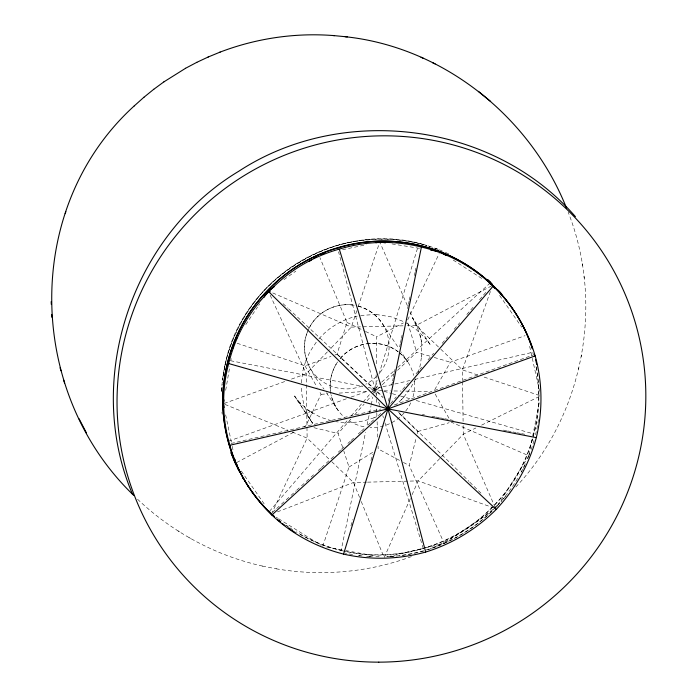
<?xml version="1.0" encoding="UTF-8"?>
<svg xmlns="http://www.w3.org/2000/svg" width="697" height="697" viewBox="0 0 697 697"><rect width="100%" height="100%" fill="white"/><g stroke="black" fill="none" stroke-linecap="round" stroke-linejoin="round"><path stroke-width="0.52" stroke-dasharray="3.48 2.61" d="M376.136 374.725L376.084 394.363M376.275 363.782L376.598 336.843L403.38 322.92M221.646 391.078L222.134 384.578M301.374 382.888L302.838 370.917L305.713 360.959M515.824 487.003C583.563 415.09 604.517 303.901 568.142 212.123M225.68 390.303L229.853 366.265M230.855 360.497L231.195 358.58M224.8 366.282L222.57 380.248A149.149 132.883 -75.8 0 1 226.264 359.905A149.097 129.912 -53.5 0 1 266.332 288.114A149.097 128.971 -31.8 0 1 336.886 245.483A149.149 130.313 -10 0 1 419.002 243.436A149.097 133.449 12.5 0 1 424.072 244.795M529.006 454.801L532.499 437.028M532.691 436.087L539.678 400.531M300.172 534.407A149.097 141.177 52.6 0 0 341.138 550.456L365.55 432.288M367.092 424.839L369.297 414.192M369.515 413.129L371.048 405.68M371.274 404.617L372.808 397.168M373.688 392.908L377.112 380.353M388.438 401.184L389.1 397.996M391.74 385.223L392.402 382.026M392.62 380.963L393.282 377.774M393.5 376.702L394.162 373.514M394.38 372.451L395.042 369.253M399.66 346.906L400.313 343.708M400.54 342.645L401.193 339.456M401.42 338.385L402.073 335.196M407.571 308.588L408.233 305.391M408.451 304.328L409.113 301.139M409.331 300.067L409.993 296.878M414.393 275.594L415.046 272.396M415.273 271.333L415.926 268.136M578.554 369.21L578.876 367.746M581.193 356.672L581.533 355.13M425.423 547.79L444.172 543.312L409.226 465.552L416.161 437.908M417.224 433.647L417.764 431.521L398.161 412.397M224.992 365.211C241.833 276.918 341.53 217.725 427.061 245.623M379.011 374.132L417.73 247.601M350.948 525.808L352.848 519.587M370.935 460.464L372.843 454.244M335.004 354.973L337 354.25L347.001 322.432L319.932 257.655M418.061 372.904L420.047 366.03L421.737 355.461L421.65 356.559L421.763 346.008L420.971 339.021L421.441 341.53L420.317 335.562L420.796 338.123L416.571 324.976L417.712 327.468L412.502 317.841L430.772 345.355L425.614 338.507M322.763 546.335L349.023 467.051L343.795 450.976M356.812 310.696L351.323 327.111L328.775 350.443M358.18 306.593L379.76 241.955L407.806 306.602M490.392 291.503L462.381 369.872L462.529 380.597M307.447 331.929C298.464 353.013 311.193 372.878 323.992 389.109M305.661 361.098L309.982 351.628L316.708 341.495M410.333 498.599L384.169 557.652L361.264 501.535M412.075 494.67L418.174 480.886L440.731 457.563M271.36 514.22L307.124 438.125L306.227 373.766L270.053 294.927M407.667 319.958L439.171 253.595M308.954 328.548C316.734 312.09 335.876 302.21 353.815 305.199M320.054 392.516L321.056 394.293L305.861 425.754L303.944 426.773M415.647 378.837L410.411 388.403L403.824 397.116M434.745 389.658L450.367 362.231L525.094 335.658M497.763 505.316L528.823 455.742L451.203 422.129M245.788 324.619L257.55 307.002M258.622 305.399L259.693 303.796M269.46 511.354L347.768 419.942M351.288 415.83L370.342 393.587M371.039 392.768L380.98 382.792M390.651 403.458L396.288 396.872M402.639 389.457L408.285 382.871M416.048 373.81L421.685 367.223M428.036 359.809L433.682 353.222M442.142 343.342L447.788 336.747M454.139 329.341L459.776 322.755M466.833 314.513L473.185 307.107M479.536 299.693L485.879 292.278M342.654 447.483L338.106 433.508L351.114 418.801M354.66 414.793L364.122 404.094M367.075 400.758L371.213 396.07M373.583 393.404L379.76 387.123M318.938 338.829C328.879 327.451 342.497 319.365 357.247 316.098M401.359 399.799L404.077 396.846M340.267 358.424C346.897 350.652 356.324 345.39 366.413 343.813M327.363 351.898L306.227 373.766L289.856 379.691M441.436 456.831L463.278 434.24L475.842 428.002M401.559 399.573L396.846 404.033M382.305 384.718L393.753 373.897M397.569 370.29L416.649 352.264L430.702 356.411M381.773 382.061L394.589 370.351M397.795 367.424L490.679 282.529M272.614 512.225L275.82 509.298M276.622 508.566L280.621 504.907M281.422 504.175L285.43 500.516M286.223 499.784L290.231 496.125M291.032 495.393L295.833 491.002M296.634 490.27L300.642 486.611M301.444 485.879L305.443 482.219M306.244 481.488L310.252 477.828M311.054 477.096L315.053 473.437M318.259 470.51L320.664 468.314M321.456 467.582L325.464 463.923M326.266 463.191L330.265 459.532M331.066 458.8L335.074 455.141M338.28 452.214L340.676 450.018M341.478 449.286L344.684 446.359M347.881 443.431L350.286 441.236M351.088 440.504L355.095 436.845M358.293 433.917L360.697 431.722M361.499 430.99L364.697 428.063M367.903 425.135L370.307 422.94M371.109 422.208L375.108 418.548M378.314 415.621L380.719 413.426M494.278 507.93L499.087 503.643M492.683 509.368C473.812 525.294 452.823 538.764 430.302 548.914M284.01 279.636L295.833 271.124M444.974 542.763L492.474 510.788M349.023 467.051L372.703 452.327M236.675 462.538L294.334 431.887M491.62 285.892L416.004 325.499L407.379 325.717M481.644 425.118L540.593 395.852L481.932 376.363M373.897 417.851L376.72 416.71M277.441 511.868L353.492 482.498L366.43 482.176M237.119 343.264L305.025 365.855L331.005 356.42M284.733 381.538L223.345 403.755L288.175 430.354M228.442 441.245L346.975 398.579M351.07 397.107L367.415 391.226M371.501 389.754L381.947 386.948M394.275 405.001L533.249 354.973M374.184 417.756L363.729 420.901L356.559 422.147L345.668 422.678L335.806 421.702M411.422 556.607C368.06 572.568 320.454 576.672 274.975 568.586M417.764 431.521L449.112 422.722M387.924 556.755L423.541 548.243M383.002 386.713L410.42 380.405M414.637 379.429L532.726 352.273M231.082 443.466L380.797 409.026M342.549 249.7L366.404 244.734M360.663 315.427L376.232 314.46M367.284 343.717C378.114 342.227 389.501 345.146 398.196 351.793M321.056 394.293L327.921 393.849M339.064 393.117L368.225 391.226M372.52 390.947L379.56 390.773M403.075 325.821L351.323 327.111L270.218 291.843M367.511 482.15L418.174 480.886L494.678 508.261M384.073 390.834L390.39 390.912M393.997 390.965L401.219 391.061M405.724 391.113L430.093 391.435M376.084 314.46L391.409 316.908L404.251 321.857M392.019 243.924L420.3 248.463M326.597 547.04L344.832 550.403M345.79 550.578L380.335 556.947M137.536 499.218C172.534 532.473 216.636 556.232 263.884 566.373M230.541 360.732L362.832 386.373M368.173 387.41L382.897 391.017M422.33 414.401L424.464 414.811M431.931 416.257L435.128 416.876M436.2 417.085L439.398 417.703M440.46 417.912L443.667 418.531M444.73 418.74L448.999 419.568M450.07 419.777L453.268 420.396M503.408 430.11L506.606 430.729M507.677 430.938L511.947 431.765M513.009 431.974L516.207 432.593M517.279 432.802L520.476 433.421M521.548 433.63L524.745 434.248M262.333 566.086L276.456 568.857M313.929 427.697L338.106 433.508M331.432 420.796L319.897 416.937L307.673 410.01L312.726 413.373L310.592 411.962M383.942 391.313L391.226 393.387M392.272 393.683L399.555 395.757M400.601 396.053L411.012 399.015M416.214 400.496L533.867 433.978A149.097 144.715 -77.6 0 1 494.539 505.037M434.214 357.456L450.367 362.231M358.066 306.088C367.842 308.684 376.572 314.896 382.191 323.312L398.867 348.465M477.82 375.003L462.381 369.872L439.197 347.69M428.115 245.902L430.162 246.616M434.275 248.045L437.35 249.108M292.165 431.992L307.124 438.125L330.308 460.316M439.406 249.822L444.39 251.992M445.383 252.427L450.367 254.588M347.001 322.432L363.651 330.535M365.498 331.441L376.598 336.843M399.52 460.36L378.166 448.929L378.062 446.202M403.397 462.433L409.226 465.552M405.785 322.65L415.856 329.211L425.771 338.698M189.035 537.518L190.577 538.459M177.996 530.896L179.565 531.855M276.178 517.226L277.789 518.228M278.591 518.734L321.151 545.333M453.216 260.077L482.733 279.061M309.851 411.448L299.414 402.404L301.261 404.426L294.761 396.445L313.066 423.915M399.076 352.421L402.308 355.287L407.806 361.935L401.254 352.055M283.06 303.648L287.835 308.083M288.628 308.823L382.313 396.253M337 354.25L383.132 397.734M438.465 346.993L416.004 325.499L409.531 310.583M331.755 461.702L353.492 482.498L359.635 497.527M398.571 412.223L469.02 481.427M469.795 482.185L482.185 494.356M499.601 295.458L521.739 327.189M241.284 471.041L264.677 504.619M326.37 392.699L338.289 410.664M294.456 395.852L312.692 423.393C305.844 413.251 301.513 399.86 301.339 386.338M435.163 394.04L449.016 418.305M305.025 365.855L317.048 387.183M335.902 407.065L332.312 399.224L331.145 395.06M495.262 507.634L463.278 434.24L463.156 425.658M376.781 395.913L338.55 251.809M378.68 402.134L380.257 407.318M382.792 415.621L383.42 417.695M385.005 422.879L423.253 548.391M407.797 322.885L416.649 352.264M529.659 346.348L539.757 392.045M225.662 414.872L231.848 444.52M232.24 446.376L233.207 451.003M582.222 263.754L582.492 265.574M583.981 276.509L584.252 278.286M330.413 390.799C329.237 380.693 331.868 370.273 337.609 361.891A42.456 41.951 -33.6 0 0 344.405 417.276M376.258 398.911L376.467 404.365M376.641 408.912L376.746 411.648M376.781 412.554L376.92 416.187M377.121 421.65L377.713 437.106M462.547 381.668L463.096 421.363M536.324 367.363A149.149 141.84 65.3 0 1 533.885 433.987M492.361 507.294A149.097 145.656 -29.4 0 1 426.285 547.537M423.262 548.408A149.149 144.41 17.4 0 1 341.138 550.456M288.811 527.237A149.097 141.177 52.6 0 1 285.43 524.832M221.803 390.703A149.149 132.883 -75.8 0 1 222.143 385.502M528.884 455.855A149.097 129.912 -53.5 0 1 527.69 458.713M524.702 465.3A149.097 129.912 -53.5 0 1 521.426 471.756M505.578 496.159A149.097 129.912 -53.5 0 1 500.951 501.84M497.492 505.795A149.097 129.912 -53.5 0 1 496.072 507.346M491.612 511.755A149.097 128.971 -31.8 0 1 490.087 513.175M487.761 515.275A149.097 128.971 -31.8 0 1 427.784 549.794M423.985 550.97A149.149 130.313 -10 0 1 399.346 555.744M394.136 556.276A149.149 130.313 -10 0 1 387.157 556.737M370.56 556.685A149.149 130.313 -10 0 1 366.256 556.398M360.262 555.814A149.149 130.313 -10 0 1 358.563 555.605M538.476 419.568A159.23 157.313 -33.6 0 1 535.549 434.693M533.98 440.617A159.23 157.313 -33.6 0 1 531.149 449.513M529.755 453.338A159.23 157.313 -33.6 0 1 527.768 458.33M525.364 463.775A159.23 157.313 -33.6 0 1 519.735 474.788M517.662 478.377A159.23 157.313 -33.6 0 1 386.687 556.729M372.416 556.72A159.23 157.313 -33.6 0 1 366.152 556.311M362.031 555.91A159.23 157.313 -33.6 0 1 358.894 555.526M352.595 554.568A159.23 157.313 -33.6 0 1 345.154 553.096M358.162 306.114A42.456 41.951 -33.6 0 1 379.168 373.566M376.424 376.528A42.456 41.951 -33.6 0 1 365.82 384.195M362.144 385.868A42.456 41.951 -33.6 0 1 304.702 351.349A42.456 41.951 -33.6 0 1 354.242 305.26M340.075 358.65A42.456 41.951 -33.6 0 1 382.322 344.37A42.456 41.951 -33.6 0 1 413.635 375.439M414.576 381.364A42.456 41.951 -33.6 0 1 412.589 398.187M410.733 402.857A42.456 41.951 -33.6 0 1 369.994 427.479M364.008 426.773A42.456 41.951 -33.6 0 1 347.55 419.751M532.787 352.551A159.23 157.313 -33.6 0 1 533.336 354.529M536.045 366.491A159.23 157.313 -33.6 0 1 469.369 526.392A159.23 157.313 -33.6 0 1 296.138 531.828M292.67 529.65A159.23 157.313 -33.6 0 1 286.746 525.634M222.169 414.14A159.23 157.313 -33.6 0 1 221.977 412.101M221.559 391.627A159.23 157.313 -33.6 0 1 440.147 250.11"/><path stroke-width="1.05" d="M133.754 495.419C26.268 392.211 22.287 207.375 134.469 105.7M224.007 399.912L223.345 403.755L224.112 407.466M233.025 348.003L234.026 342.236L237.241 337.426M421.415 247.095L387.994 408.886L343.56 554.089A149.097 133.449 12.5 0 1 271.874 515.013A149.097 137.666 36.8 0 1 229.818 445.27A149.149 141.84 65.3 0 1 228.677 363.555A149.097 144.715 -77.6 0 1 268.754 291.764A149.097 145.656 -29.4 0 1 339.3 249.125A149.149 144.41 17.4 0 1 421.424 247.078A149.097 141.177 52.6 0 1 493.11 286.171A149.097 136.96 80.2 0 1 535.157 355.914A149.149 132.883 -75.8 0 1 536.307 437.629A149.097 129.912 -53.5 0 1 496.229 509.42A149.097 128.971 -31.8 0 1 425.675 552.05A149.149 130.313 -10 0 1 343.56 554.106M65.23 213.648L65.84 211.688M163.952 81.837L185.55 68.306M263.963 297.392L268.24 290.989L274.548 286.45M493.101 286.179L387.994 408.886L271.882 515.005M134.26 105.9L143.913 97.258M143.765 97.406L153.749 89.286M153.662 89.373L163.969 81.802M309.233 261.48L311.594 259.772M313.955 258.073L318.686 254.666L324.41 253.473M185.428 68.35L196.815 62.338M196.624 62.425L208.359 56.927M219.799 52.231L220.147 52.083C256.444 38.248 295.816 32.471 334.551 35.66M208.089 57.049L220.147 52.083M535.139 355.914L387.994 408.886L229.836 445.27M375.944 242.748L379.76 241.955L385.424 242.861M345.128 36.697C443.344 47.047 530.391 117.018 566.53 208.15M332.504 35.46L347.306 36.906M430.668 250.127L440.095 251.643L445.836 255.337M536.281 437.629L387.994 408.886L228.694 363.555M268.24 290.989L270.218 291.843M432.558 62.686L435.128 63.915M421.014 57.232L423.515 58.426M273.773 515.719L271.36 514.22L269.687 511.816M489.294 283.287L492.579 285.395L494.739 288.488M575.452 216.689C493.598 122.35 342.837 103.139 238.74 171.27C131.994 235.281 83.466 379.316 132.508 494.225M490.671 101.474L478.403 91.351M496.22 509.411L387.994 408.886L268.763 291.773M237.389 465.448L235.717 463.043L234.941 459.34M79.066 418.775L86.48 432.959M339.308 249.143L387.994 408.886L425.675 552.041M60.064 367.816L60.953 370.734M63.688 380.118L64.586 383.071M51.169 301.653L51.299 304.415M51.665 314.408L51.796 317.248M487.691 279.75A149.097 133.449 12.5 0 1 490.688 282.52M498.007 290.039A149.097 137.666 36.8 0 1 501.457 293.951M248.376 486.454A149.097 136.96 80.2 0 1 247.235 484.746M238.94 470.562A149.097 136.96 80.2 0 1 237.546 467.8M236.205 465.004A149.097 136.96 80.2 0 1 233.277 458.365M232.11 455.472A149.097 136.96 80.2 0 1 231.003 452.553M338.428 247.818A149.097 145.656 -29.4 0 0 267.883 290.449A149.097 144.715 -77.6 0 0 227.814 362.24A149.149 141.84 65.3 0 0 228.947 443.963A149.097 137.666 36.8 0 0 271.002 513.706A149.097 133.449 12.5 0 0 272.492 515.1M338.428 247.818A149.149 144.41 17.4 0 1 420.552 245.771A149.097 141.177 52.6 0 1 492.239 284.855A149.097 136.96 80.2 0 1 532.421 348.596M534.294 354.599A149.149 132.883 -75.8 0 1 534.73 356.211M535.566 359.46A149.149 132.883 -75.8 0 1 536.69 364.383M295.197 532.508A149.097 133.449 12.5 0 1 288.375 527.951M285.064 525.547A149.097 133.449 12.5 0 1 282.625 523.691M280.22 521.783A149.097 133.449 12.5 0 1 278.634 520.493M274.566 516.869A159.23 157.313 -33.6 0 1 295.537 267.195A159.23 157.313 -33.6 0 1 532.386 348.779M280.795 522.166A159.23 157.313 -33.6 0 1 277.65 519.561M239.419 471.547A159.23 157.313 -33.6 0 1 231.099 452.902M487.665 279.706A159.23 157.313 -33.6 0 1 492.117 283.914M499.165 291.302A159.23 157.313 -33.6 0 1 501.849 294.387M242.913 477.776A149.097 136.96 80.2 0 0 243.959 479.545A159.23 157.313 -33.6 0 1 242.896 477.785M378.811 662.15A265.374 262.185 -33.6 0 0 611.705 267.125A265.374 262.185 -33.6 0 0 153.767 267.692A265.374 262.185 -33.6 0 0 378.811 662.15"/></g></svg>
